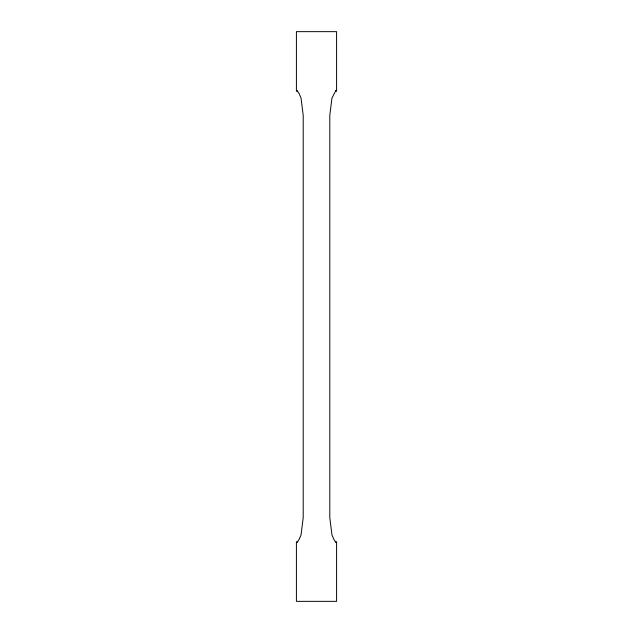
<?xml version="1.0" encoding="UTF-8"?>
<svg xmlns="http://www.w3.org/2000/svg" width="633" height="633" viewBox="0 0 633 633"><rect width="100%" height="100%" fill="white"/><g stroke="black" fill="none" stroke-linecap="round" stroke-linejoin="round"><path stroke-width="0.95" d="M335.656 90.899L331.961 98.06L329.793 115.341L329.793 517.659L331.961 534.94L333.844 539.324L335.656 542.085L336.59 542.093L336.59 601.35L296.41 601.35L296.41 542.093L297.344 542.085L299.156 539.324L301.039 534.94L303.207 517.659L303.207 115.341L301.039 98.06L299.156 93.676L297.344 90.899L296.41 90.907L296.41 31.65L336.59 31.65L336.59 90.907L335.656 90.907L336.59 90.907M296.41 90.907L297.344 90.907M296.41 542.093L297.344 542.093M335.656 542.093L336.59 542.093"/></g></svg>
